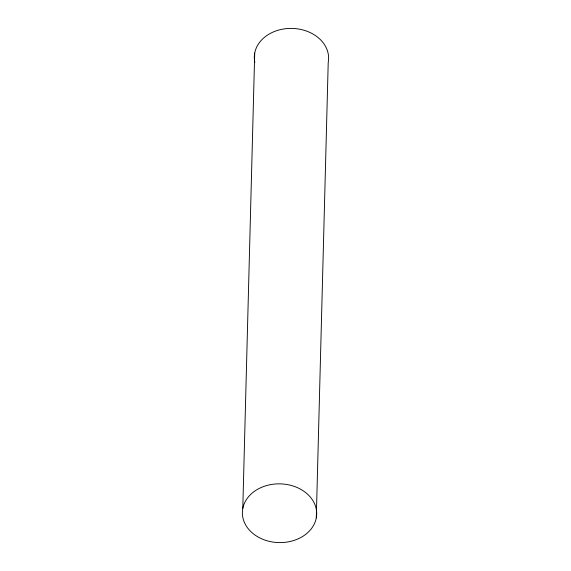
<?xml version="1.0" encoding="UTF-8"?>
<svg xmlns="http://www.w3.org/2000/svg" width="571" height="571" viewBox="0 0 571 571"><rect width="100%" height="100%" fill="white"/><g stroke="black" fill="none" stroke-linecap="round" stroke-linejoin="round"><path stroke-width="0.86" d="M242.782 508.533L254.709 53.082M316.291 517.918A37.165 29.371 1.5 0 0 265.908 485.764A37.165 29.371 1.5 0 0 256.408 535.991A37.165 29.371 1.5 0 0 316.291 517.918L328.218 62.467A37.165 29.371 1.5 0 0 291.024 28.4A37.165 29.371 1.5 0 0 254.844 62.432"/></g></svg>
